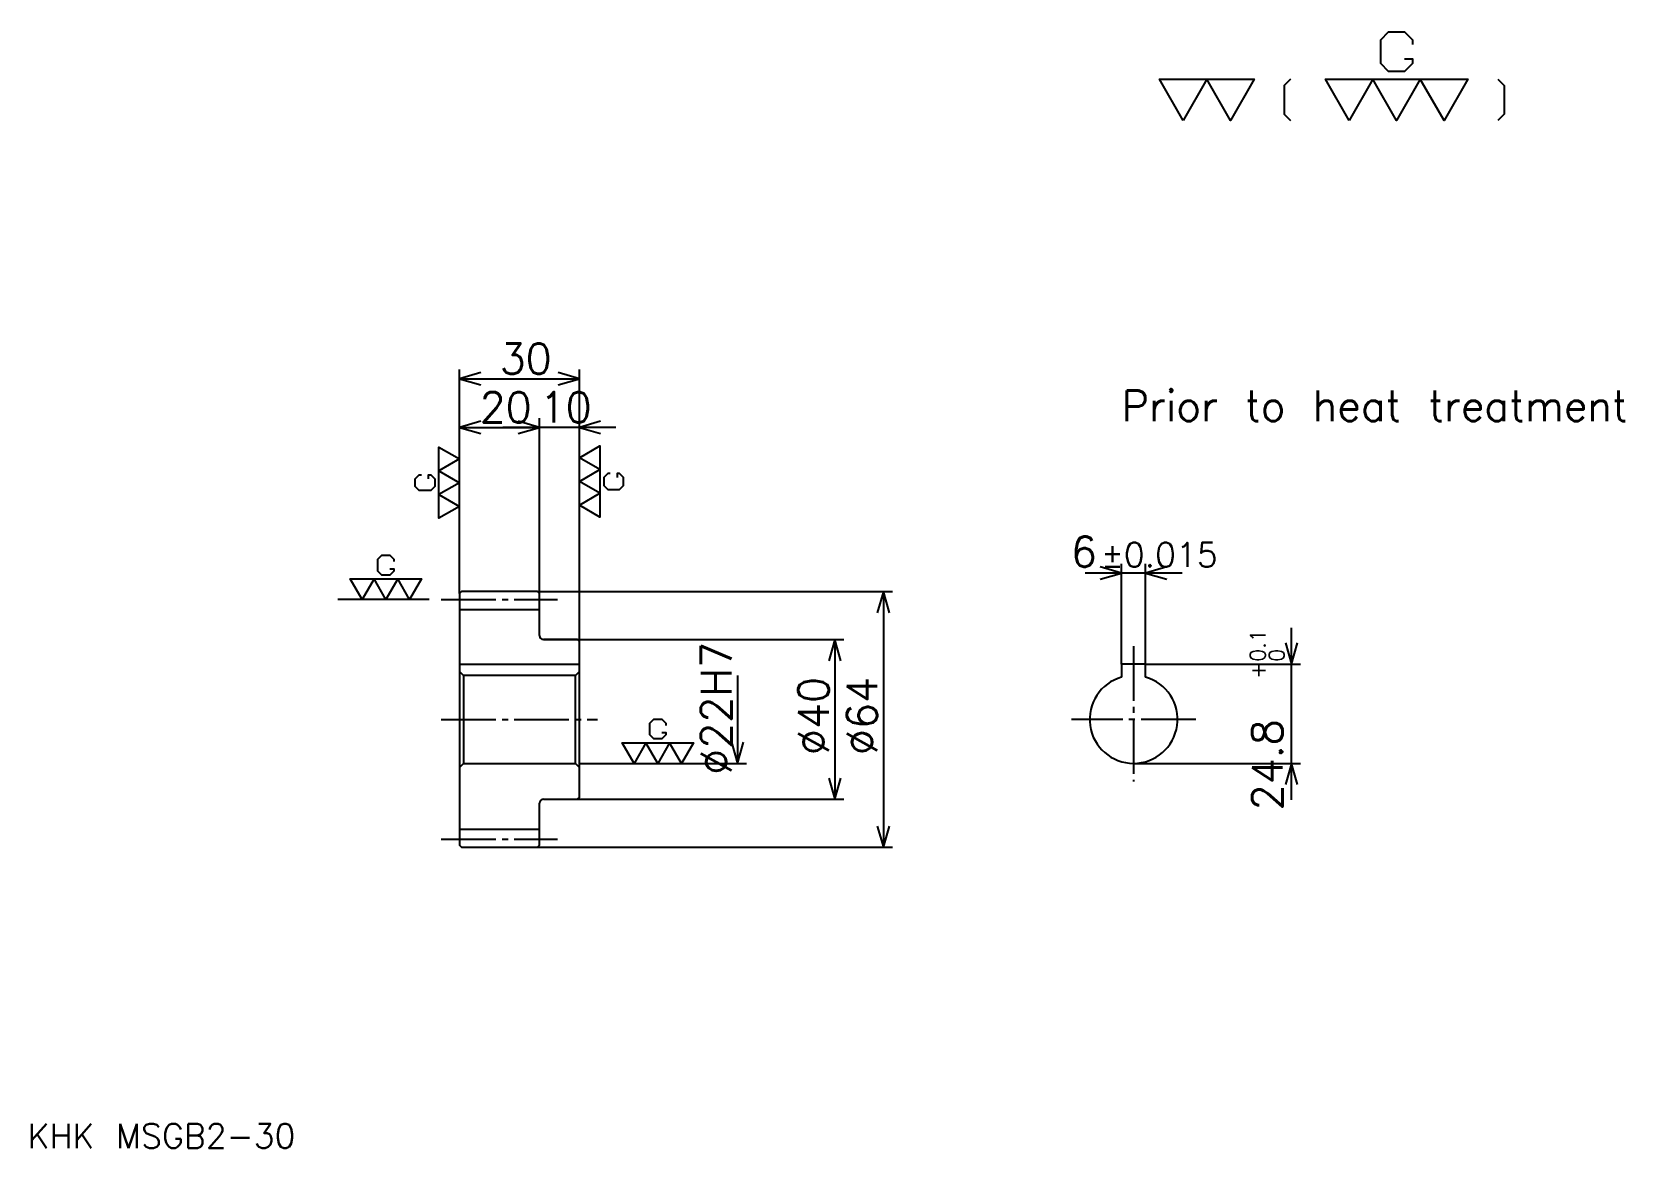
# Model space of a CAD drawing. Extents: x 16 to 415, y 17 to 296.
import ezdxf

# ---------------------------------------------------------------- set-up
doc = ezdxf.new("R2010")
doc.units = 0
doc.linetypes.add('DASHDOT', pattern=[18.260869, 13.695652, -1.521739, 1.521739, -1.521739])
doc.layers.get('0').update_dxf_attribs({"linetype": 'CONTINUOUS'})
doc.layers.add('DASHDOT', color=6, linetype='DASHDOT')
doc.styles.add('KANJI', font='TXT', dxfattribs={"bigfont": 'BIGFONT'})

msp = doc.modelspace()

# ---------------------------------------------------------------- linework, layer by layer
at = {"color": 5}
for p, q in [((123.260864, 156.021744), (123.260864, 211.565216)), ((153.260864, 156.021744), (153.260864, 211.565216)), ((123.260864, 209.282608), (153.260864, 209.282608)), ((143.260864, 156.021744), (143.260864, 199.391312)), ((123.260864, 197.108704), (143.260864, 197.108704)), ((162.391296, 197.108704), (134.130432, 197.108704)), ((304.086945, 160.647827), (279.82608, 160.647827)), ((288.956512, 137.821747), (288.956512, 162.930435)), ((294.956512, 137.821747), (294.956512, 162.930435)), ((123.260864, 155.521744), (123.260864, 156.021744)), ((142.760864, 156.021744), (153.260864, 156.021744)), ((143.260864, 155.521744), (143.260864, 156.021744)), ((153.260864, 156.021744), (231.630432, 156.021744)), ((153.260864, 143.521744), (153.260864, 156.021744)), ((229.347824, 156.021744), (229.347824, 92.021744)), ((144.260864, 144.021744), (153.260864, 144.021744)), ((153.260864, 144.021744), (219.456512, 144.021744)), ((217.173904, 144.021744), (217.173904, 104.021744)), ((331.478271, 103.891312), (331.478271, 146.952179)), ((294.956512, 137.821747), (333.760864, 137.821747)), ((192.82608, 135.021744), (192.82608, 113.021744)), ((153.260864, 113.021744), (195.108688, 113.021744)), ((291.956512, 113.021744), (333.760864, 113.021744)), ((144.260864, 104.021744), (153.260864, 104.021744)), ((153.260864, 104.021744), (219.456512, 104.021744)), ((142.760864, 92.021744), (153.260864, 92.021744)), ((153.260864, 92.021744), (231.630432, 92.021744))]:
    msp.add_line(p, q, dxfattribs=at)
at = {"color": 7}
msp.add_line((115.652168, 154.021744), (92.82608, 154.021744), dxfattribs=at)
at = {"color": 4}
for p, q in [((123.260864, 151.521744), (143.260864, 151.521744)), ((123.260864, 137.821747), (153.260864, 137.821747)), ((152.260864, 135.021744), (153.260864, 136.021744)), ((124.260864, 135.021744), (124.260864, 113.021744)), ((152.260864, 113.021744), (153.260864, 112.021744)), ((123.260864, 96.521744), (143.260864, 96.521744))]:
    msp.add_line(p, q, dxfattribs=at)
at = {"color": 7}
for points in [[(359.739136, 289.343506), (361.717407, 289.343506), (361.717407, 288.156525), (359.739136, 286.178284), (355.782623, 286.178284), (353.804352, 288.156525), (353.804352, 294.091309), (355.782623, 296.06958), (359.739136, 296.06958), (361.717407, 294.091309), (361.717407, 292.904358)], [(304.347839, 273.913055), (298.413055, 284.200012), (322.152191, 284.200012), (316.217407, 273.913055), (310.282623, 284.200012), (304.347839, 273.913055)], [(331.252197, 284.200012), (329.669586, 282.617401), (329.669586, 275.495667), (331.252197, 273.913055)], [(345.891327, 273.913055), (339.956543, 284.200012), (375.565247, 284.200012), (369.630432, 273.913055), (363.695679, 284.200012), (357.760895, 273.913055), (351.826111, 284.200012), (345.891327, 273.913055)], [(383.082611, 284.200012), (384.665222, 282.617401), (384.665222, 275.495667), (383.082611, 273.913055)], [(123.260864, 177.326096), (118.117386, 174.358704), (118.117386, 192.163055), (123.260864, 189.195648), (118.117386, 186.228271), (123.260864, 183.26088), (118.117386, 180.293488), (123.260864, 177.326096)], [(153.260864, 189.5), (158.404343, 192.467407), (158.404343, 174.663055), (153.260864, 177.630447), (158.404343, 180.597839), (153.260864, 183.565216), (158.404343, 186.532623), (153.260864, 189.5)], [(115.545647, 184.25), (115.545647, 185.239136), (116.139122, 185.239136), (117.128258, 184.25), (117.128258, 182.271744), (116.139122, 181.282608), (113.171738, 181.282608), (112.182602, 182.271744), (112.182602, 184.25), (113.171738, 185.239136), (113.765213, 185.239136)], [(160.976074, 185.543488), (160.382599, 185.543488), (159.393478, 184.554352), (159.393478, 182.576096), (160.382599, 181.58696), (163.349991, 181.58696), (164.339127, 182.576096), (164.339127, 184.554352), (163.349991, 185.543488), (162.756516, 185.543488), (162.756516, 184.554352)], [(105.836952, 161.736969), (106.82608, 161.736969), (106.82608, 161.143478), (105.836952, 160.154358), (103.858688, 160.154358), (102.86956, 161.143478), (102.86956, 164.11087), (103.858688, 165.100006), (105.836952, 165.100006), (106.82608, 164.11087), (106.82608, 163.517395)], [(98.91304, 154.021744), (95.945648, 159.165222), (113.749992, 159.165222), (110.7826, 154.021744), (107.815216, 159.165222), (104.847824, 154.021744), (101.880432, 159.165222), (98.91304, 154.021744)], [(173.880432, 120.736961), (174.869568, 120.736961), (174.869568, 120.143486), (173.880432, 119.15435), (171.902161, 119.15435), (170.91304, 120.143486), (170.91304, 123.11087), (171.902161, 124.100006), (173.880432, 124.100006), (174.869568, 123.11087), (174.869568, 122.517395)], [(166.956512, 113.021744), (163.98912, 118.165222), (181.793472, 118.165222), (178.82608, 113.021744), (175.858688, 118.165222), (172.891296, 113.021744), (169.923904, 118.165222), (166.956512, 113.021744)]]:
    msp.add_lwpolyline(points, dxfattribs=at)
at = {"color": 5}
for points in [[(128.586945, 210.804352), (123.260864, 209.282608), (128.586945, 207.760864)], [(147.934784, 207.760864), (153.260864, 209.282608), (147.934784, 210.804352)], [(128.586945, 198.630432), (123.260864, 197.108704), (128.586945, 195.586975)], [(137.934784, 195.586975), (143.260864, 197.108704), (137.934784, 198.630432)], [(137.934784, 195.586975), (143.260864, 197.108704), (137.934784, 198.630432)], [(158.586945, 198.630432), (153.260864, 197.108704), (158.586945, 195.586975)], [(283.630432, 159.126099), (288.956512, 160.647827), (283.630432, 162.169571)], [(300.282593, 162.169571), (294.956512, 160.647827), (300.282593, 159.126099)], [(230.869568, 150.695648), (229.347824, 156.021744), (227.82608, 150.695648)], [(218.695648, 138.695663), (217.173904, 144.021744), (215.652161, 138.695663)], [(329.956512, 143.147827), (331.478271, 137.821747), (333, 143.147827)], [(191.304352, 118.347832), (192.82608, 113.021744), (194.347809, 118.347832)], [(333, 107.695656), (331.478271, 113.021744), (329.956512, 107.695656)], [(215.652161, 109.347832), (217.173904, 104.021744), (218.695648, 109.347832)], [(227.82608, 97.347832), (229.347824, 92.021744), (230.869568, 97.347832)]]:
    msp.add_lwpolyline(points, dxfattribs=at)
at = {"color": 4}
for points in [[(143.260864, 145.021744), (143.260864, 155.521744), (142.760864, 156.021744), (123.760864, 156.021744), (123.260864, 155.521744), (123.260864, 112.021744)], [(144.260864, 104.021744), (152.760864, 104.021744), (153.260864, 104.521744), (153.260864, 143.521744), (152.760864, 144.021744), (144.260864, 144.021744)], [(123.260864, 112.021744), (124.260864, 113.021744), (152.260864, 113.021744), (152.260864, 135.021744), (124.260864, 135.021744), (123.260864, 136.021744)], [(294.956512, 134.604752), (294.956512, 137.821747), (288.956512, 137.821747), (288.956512, 134.604752)], [(123.260864, 112.021744), (123.260864, 92.521744), (123.760864, 92.021744), (142.760864, 92.021744), (143.260864, 92.521744), (143.260864, 103.021744)]]:
    msp.add_lwpolyline(points, dxfattribs=at)
for centre, radius, start, end in [((144.260864, 145.021744), 1, 180, 270), ((291.956512, 124.021744), 11, 105.82662089, 74.17337911), ((144.260864, 103.021744), 1, 90, 180)]:
    msp.add_arc(centre, radius, start, end, dxfattribs=at)
at = {"layer": 'DASHDOT', "color": 7}
for p, q in [((118.695648, 154.021744), (147.82608, 154.021744)), ((291.956512, 142.386963), (291.956512, 108.456528)), ((118.695648, 124.021744), (157.82608, 124.021744)), ((307.521729, 124.021744), (276.391296, 124.021744)), ((118.695648, 94.021744), (147.82608, 94.021744))]:
    msp.add_line(p, q, dxfattribs=at)

# ---------------------------------------------------------------- texts
at = {"color": 7, "style": 'KANJI'}
for s, height, p in [('30', 7.608696, (133.315216, 210.5)), ('20', 7.608696, (128.315216, 198.326096)), ('10', 7.608696, (143.315216, 198.326096)), ('Prior to heat treatment', 7.608696, (288.956512, 198.691315)), ('6', 7.608696, (276.250671, 162.169571)), ('%%p0.015', 6.086957, (283.782349, 162.169571)), ('KHK MSGB2-30', 6.086957, (15.217391, 16.73913))]:
    msp.add_text(s, height=height, dxfattribs=at).set_placement(p)
for s, height, p in [('0.1', 3.804348, (324.934784, 138.440948)), ('%%c22H7', 7.608696, (191.304352, 110.135872)), ('0', 3.804348, (329.652161, 138.440948)), ('+', 3.804348, (324.934784, 134.180069)), ('%%c40', 7.608696, (215.652161, 115.081528)), ('%%c64', 7.608696, (227.82608, 115.081528)), ('24.8', 7.608696, (329.195648, 101.246628))]:
    msp.add_text(s, height=height, rotation=90, dxfattribs=at).set_placement(p)

doc.saveas('drawing.dxf')
